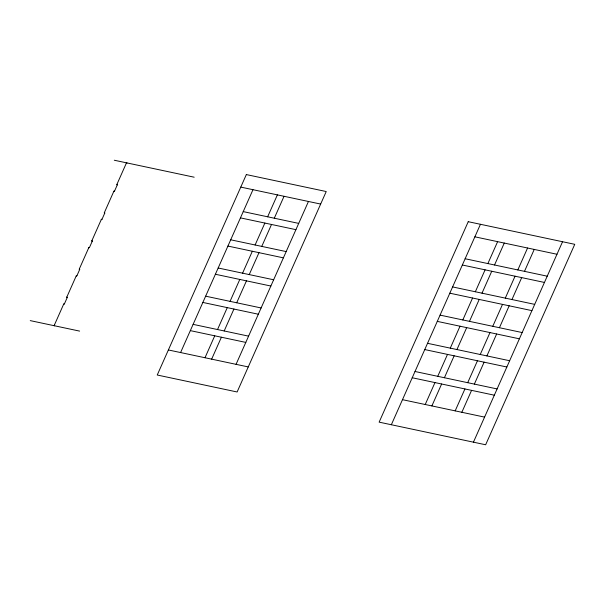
<?xml version="1.0" encoding="UTF-8"?>
<svg xmlns="http://www.w3.org/2000/svg" width="605" height="605" viewBox="0 0 605 605"><rect width="100%" height="100%" fill="white"/><g stroke="black" fill="none" stroke-linecap="round" stroke-linejoin="round"><path stroke-width="0.91" d="M79.399 268.794L79.716 269.429L76.933 275.698L76.381 275.577L66.633 297.501L67.185 297.622L66.868 296.979M88.678 247.914L89.419 247.581L92.247 241.244L91.922 240.601M54.662 325.808L54.374 325.18M92.247 241.244L91.695 241.123L101.436 219.199L101.995 219.32L104.794 213.02L104.499 212.431M113.732 191.535L114.504 191.172L117.325 184.827L117.068 184.253M54.102 325.687L63.85 303.763L64.402 303.884L67.185 297.622M126.498 162.828L116.75 184.752L117.309 184.865M180.585 352.549L252.981 189.69M204.997 357.736L214.737 335.813M217.52 329.551L227.268 307.627M230.051 301.358L239.799 279.434M242.582 273.173L252.33 251.249M255.113 244.987L264.861 223.063M267.644 216.802L277.385 194.878M211.652 359.151L221.392 337.227M224.183 330.965L233.923 309.042M236.706 302.772L246.454 280.849M249.237 274.587L258.985 252.663M261.768 246.401L271.516 224.478M274.299 218.208L284.048 196.285M236.056 364.331L308.452 201.473M391.344 424.733L480.446 224.289M425.224 404.511L434.972 382.587M437.755 376.325L447.503 354.401M450.286 348.132L460.027 326.208M462.817 319.947L472.558 298.023M475.341 291.761L485.089 269.838M487.872 263.576L497.62 241.652M431.879 405.925L441.627 384.001M444.41 377.739L454.158 355.816M456.941 349.546L466.689 327.623M469.472 321.361L479.22 299.437M482.003 293.175L491.744 271.252M494.535 264.99L504.275 243.066M455.179 410.871L464.927 388.947M467.71 382.685L477.458 360.762M480.241 354.5L489.989 332.576M492.772 326.307L502.513 304.383M505.304 298.121L515.044 276.198M517.827 269.936L527.575 248.012M461.842 412.285L471.582 390.361M474.365 384.099L484.113 362.176M486.896 355.914L496.644 333.99M499.427 327.721L509.176 305.797M511.959 299.535L521.699 277.612M524.49 271.35L534.23 249.426M473.443 442.172L562.544 241.728M127.035 162.987L126.309 163.358M114.504 191.172L113.967 191.014L104.226 212.937L104.778 213.058M101.973 219.358L101.247 219.728M76.933 275.698L76.23 276.114M64.387 303.922L63.661 304.292M114.292 160.234L194.175 177.204M240.775 187.096L320.658 204.066M474.872 236.82L556.978 254.259M243.233 211.614L298.711 223.396M465.132 258.743L547.23 276.183M240.45 217.876L295.921 229.658M462.349 265.005L544.447 282.444M230.702 239.799L286.18 251.582M452.601 286.929L534.699 304.368M227.919 246.069L283.397 257.851M449.817 293.191L531.916 310.63M218.171 267.992L273.649 279.775M440.069 315.114L522.175 332.553M89.464 247.505L88.912 247.392L79.164 269.316L79.716 269.429M215.388 274.254L270.866 286.036M437.286 321.384L519.385 338.815M205.647 296.178L261.118 307.96M427.538 343.307L509.644 360.739M202.857 302.44L258.335 314.222M424.755 349.569L506.861 367.008M193.116 324.363L248.587 336.146M415.007 371.493L497.113 388.932M190.333 330.625L245.804 342.407M412.224 377.754L494.33 395.194M30.25 320.62L79.626 331.109M168.379 349.962L248.262 366.925M402.484 399.678L484.582 417.117M246.341 174.573L157.239 375.017L237.122 391.98L326.224 191.535L246.341 174.573M468.24 221.695L379.138 422.146L485.649 444.766L574.75 244.322L468.24 221.695"/></g></svg>
